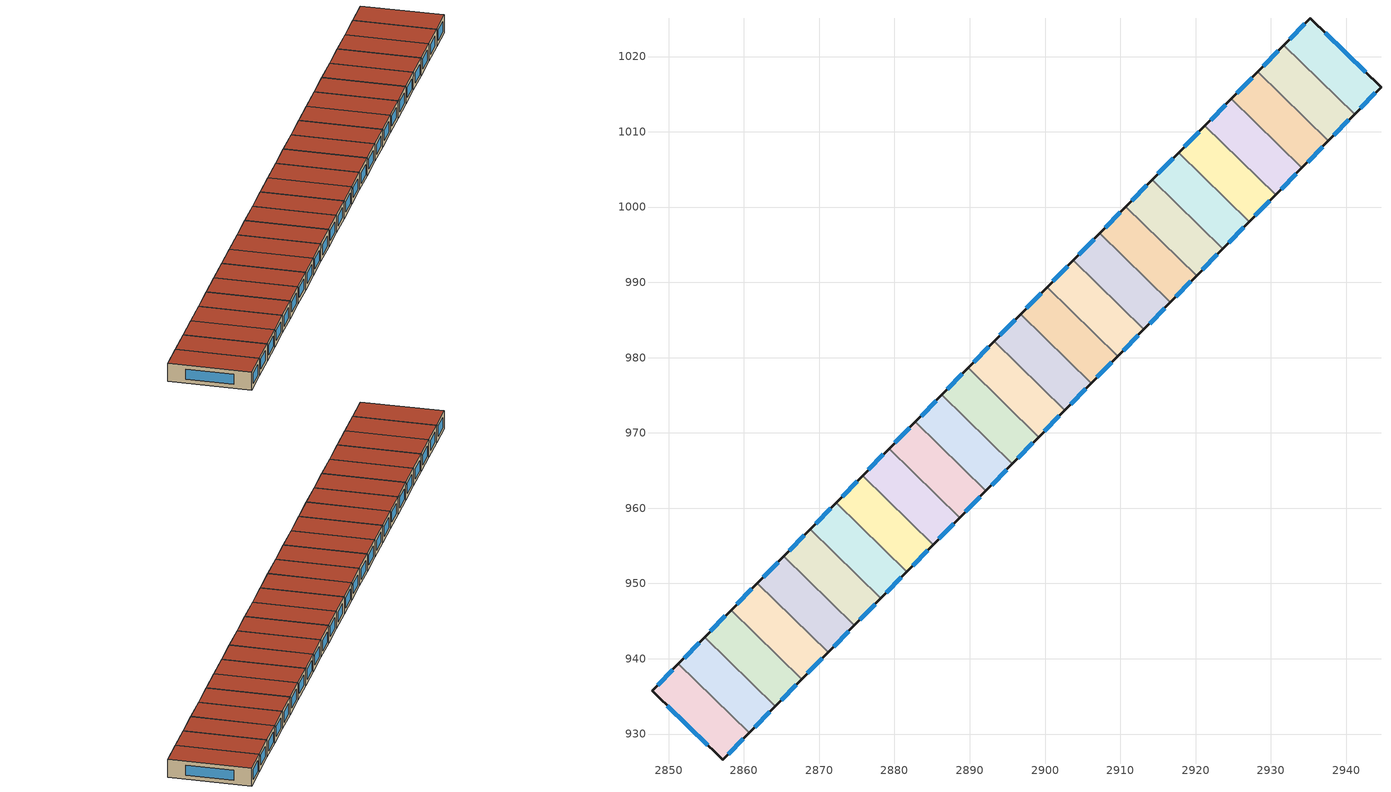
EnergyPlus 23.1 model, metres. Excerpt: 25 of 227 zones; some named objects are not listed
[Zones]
149cfdc3fe25d560_F8_dwelling_0
 floor to 149cfdc3fe25d560_F7_dwelling_0 (EU_floor_Construction): 2944.63,1015.95 2941.12,1012.36 2931.74,1021.53 2935.23,1025.08 z24
 wall outside (EU_wall_Construction): 2941.12,1012.36 2944.63,1015.95 2935.23,1025.08 2931.74,1021.53 z24:27
 wall to 149cfdc3fe25d560_F8_dwelling_1 (EU_wall_Construction): 2931.74,1021.53 2941.12,1012.36 z24:27
 window (EU_Window_Construction): 2934.48,1024.32 2932.49,1022.29 / 2942.62,1017.9 2937.24,1023.13 / 2941.87,1013.12 2943.88,1015.18 z24.64:26.36
 roof outside (EU_roof_Construction): 2941.12,1012.36 2944.63,1015.95 2935.23,1025.08 2931.74,1021.53 z27
149cfdc3fe25d560_F8_dwelling_1
 floor to 149cfdc3fe25d560_F7_dwelling_1 (EU_floor_Construction): 2941.12,1012.36 2937.62,1008.78 2928.25,1017.95 2931.74,1021.53 z24
 wall outside (EU_wall_Construction): 2931.74,1021.53 2928.25,1017.95 / 2937.62,1008.78 2941.12,1012.36 z24:27
 wall to 149cfdc3fe25d560_F8_dwelling_2 (EU_wall_Construction): 2928.25,1017.95 2937.62,1008.78 z24:27
 window (EU_Window_Construction): 2930.99,1020.76 2929,1018.71 / 2938.37,1009.54 2940.37,1011.59 z24.64:26.36
 roof outside (EU_roof_Construction): 2937.62,1008.78 2941.12,1012.36 2931.74,1021.53 2928.25,1017.95 z27
149cfdc3fe25d560_F8_dwelling_10
 floor to 149cfdc3fe25d560_F7_dwelling_10 (EU_floor_Construction): 2909.64,980.18 2906.14,976.6 2896.77,985.77 2900.26,989.35 z24
 wall outside (EU_wall_Construction): 2900.26,989.35 2896.77,985.77 / 2906.14,976.6 2909.64,980.18 z24:27
 wall to 149cfdc3fe25d560_F8_dwelling_11 (EU_wall_Construction): 2896.77,985.77 2906.14,976.6 z24:27
 wall to 149cfdc3fe25d560_F8_dwelling_9 (EU_wall_Construction): 2909.64,980.18 2900.26,989.35 z24:27
 window (EU_Window_Construction): 2899.51,988.58 2897.52,986.54 / 2906.89,977.37 2908.89,979.41 z24.64:26.36
 roof outside (EU_roof_Construction): 2906.14,976.6 2909.64,980.18 2900.26,989.35 2896.77,985.77 z27
149cfdc3fe25d560_F8_dwelling_11
 floor to 149cfdc3fe25d560_F7_dwelling_11 (EU_floor_Construction): 2906.14,976.6 2902.65,973.03 2893.27,982.2 2896.77,985.77 z24
 wall outside (EU_wall_Construction): 2896.77,985.77 2893.27,982.2 / 2902.65,973.03 2906.14,976.6 z24:27
 wall to 149cfdc3fe25d560_F8_dwelling_12 (EU_wall_Construction): 2893.27,982.2 2902.65,973.03 z24:27
 window (EU_Window_Construction): 2896.02,985.01 2894.02,982.97 / 2903.39,973.79 2905.39,975.84 z24.64:26.36
 roof outside (EU_roof_Construction): 2902.65,973.03 2906.14,976.6 2896.77,985.77 2893.27,982.2 z27
149cfdc3fe25d560_F8_dwelling_12
 floor to 149cfdc3fe25d560_F7_dwelling_12 (EU_floor_Construction): 2902.65,973.03 2899.15,969.45 2889.77,978.62 2893.27,982.2 z24
 wall outside (EU_wall_Construction): 2893.27,982.2 2889.77,978.62 / 2899.15,969.45 2902.65,973.03 z24:27
 wall to 149cfdc3fe25d560_F8_dwelling_13 (EU_wall_Construction): 2889.77,978.62 2899.15,969.45 z24:27
 window (EU_Window_Construction): 2892.52,981.43 2890.52,979.39 / 2899.9,970.22 2901.9,972.26 z24.64:26.36
 roof outside (EU_roof_Construction): 2899.15,969.45 2902.65,973.03 2893.27,982.2 2889.77,978.62 z27
149cfdc3fe25d560_F8_dwelling_13
 floor to 149cfdc3fe25d560_F7_dwelling_13 (EU_floor_Construction): 2899.15,969.45 2895.65,965.88 2886.28,975.05 2889.77,978.62 z24
 wall outside (EU_wall_Construction): 2889.77,978.62 2886.28,975.05 / 2895.65,965.88 2899.15,969.45 z24:27
 wall to 149cfdc3fe25d560_F8_dwelling_14 (EU_wall_Construction): 2886.28,975.05 2895.65,965.88 z24:27
 window (EU_Window_Construction): 2889.02,977.86 2887.02,975.82 / 2896.4,966.64 2898.4,968.69 z24.64:26.36
 roof outside (EU_roof_Construction): 2895.65,965.88 2899.15,969.45 2889.77,978.62 2886.28,975.05 z27
149cfdc3fe25d560_F8_dwelling_14
 floor to 149cfdc3fe25d560_F7_dwelling_14 (EU_floor_Construction): 2895.65,965.88 2892.15,962.3 2882.78,971.47 2886.28,975.05 z24
 wall outside (EU_wall_Construction): 2886.28,975.05 2882.78,971.47 / 2892.15,962.3 2895.65,965.88 z24:27
 wall to 149cfdc3fe25d560_F8_dwelling_15 (EU_wall_Construction): 2882.78,971.47 2892.15,962.3 z24:27
 window (EU_Window_Construction): 2885.53,974.28 2883.53,972.24 / 2892.9,963.07 2894.9,965.11 z24.64:26.36
 roof outside (EU_roof_Construction): 2892.15,962.3 2895.65,965.88 2886.28,975.05 2882.78,971.47 z27
149cfdc3fe25d560_F8_dwelling_15
 floor to 149cfdc3fe25d560_F7_dwelling_15 (EU_floor_Construction): 2892.15,962.3 2888.66,958.73 2879.28,967.9 2882.78,971.47 z24
 wall outside (EU_wall_Construction): 2882.78,971.47 2879.28,967.9 / 2888.66,958.73 2892.15,962.3 z24:27
 wall to 149cfdc3fe25d560_F8_dwelling_16 (EU_wall_Construction): 2879.28,967.9 2888.66,958.73 z24:27
 window (EU_Window_Construction): 2882.03,970.71 2880.03,968.67 / 2889.41,959.49 2891.41,961.54 z24.64:26.36
 roof outside (EU_roof_Construction): 2888.66,958.73 2892.15,962.3 2882.78,971.47 2879.28,967.9 z27
149cfdc3fe25d560_F8_dwelling_16
 floor to 149cfdc3fe25d560_F7_dwelling_16 (EU_floor_Construction): 2888.66,958.73 2885.16,955.15 2875.78,964.33 2879.28,967.9 z24
 wall outside (EU_wall_Construction): 2879.28,967.9 2875.78,964.33 / 2885.16,955.15 2888.66,958.73 z24:27
 wall to 149cfdc3fe25d560_F8_dwelling_17 (EU_wall_Construction): 2875.78,964.33 2885.16,955.15 z24:27
 window (EU_Window_Construction): 2878.53,967.14 2876.53,965.09 / 2885.91,955.92 2887.91,957.96 z24.64:26.36
 roof outside (EU_roof_Construction): 2885.16,955.15 2888.66,958.73 2879.28,967.9 2875.78,964.33 z27
149cfdc3fe25d560_F8_dwelling_17
 floor to 149cfdc3fe25d560_F7_dwelling_17 (EU_floor_Construction): 2885.16,955.15 2881.66,951.58 2872.29,960.75 2875.78,964.33 z24
 wall outside (EU_wall_Construction): 2875.78,964.33 2872.29,960.75 / 2881.66,951.58 2885.16,955.15 z24:27
 wall to 149cfdc3fe25d560_F8_dwelling_18 (EU_wall_Construction): 2872.29,960.75 2881.66,951.58 z24:27
 window (EU_Window_Construction): 2875.03,963.56 2873.04,961.52 / 2882.41,952.34 2884.41,954.39 z24.64:26.36
 roof outside (EU_roof_Construction): 2881.66,951.58 2885.16,955.15 2875.78,964.33 2872.29,960.75 z27
149cfdc3fe25d560_F8_dwelling_18
 floor to 149cfdc3fe25d560_F7_dwelling_18 (EU_floor_Construction): 2881.66,951.58 2878.17,948 2868.79,957.18 2872.29,960.75 z24
 wall outside (EU_wall_Construction): 2872.29,960.75 2868.79,957.18 / 2878.17,948 2881.66,951.58 z24:27
 wall to 149cfdc3fe25d560_F8_dwelling_19 (EU_wall_Construction): 2868.79,957.18 2878.17,948 z24:27
 window (EU_Window_Construction): 2871.54,959.99 2869.54,957.94 / 2878.92,948.77 2880.91,950.81 z24.64:26.36
 roof outside (EU_roof_Construction): 2878.17,948 2881.66,951.58 2872.29,960.75 2868.79,957.18 z27
149cfdc3fe25d560_F8_dwelling_19
 floor to 149cfdc3fe25d560_F7_dwelling_19 (EU_floor_Construction): 2878.17,948 2874.67,944.43 2865.29,953.6 2868.79,957.18 z24
 wall outside (EU_wall_Construction): 2868.79,957.18 2865.29,953.6 / 2874.67,944.43 2878.17,948 z24:27
 wall to 149cfdc3fe25d560_F8_dwelling_20 (EU_wall_Construction): 2865.29,953.6 2874.67,944.43 z24:27
 window (EU_Window_Construction): 2868.04,956.41 2866.04,954.37 / 2875.42,945.2 2877.42,947.24 z24.64:26.36
 roof outside (EU_roof_Construction): 2874.67,944.43 2878.17,948 2868.79,957.18 2865.29,953.6 z27
149cfdc3fe25d560_F8_dwelling_2
 floor to 149cfdc3fe25d560_F7_dwelling_2 (EU_floor_Construction): 2937.62,1008.78 2934.12,1005.2 2924.75,1014.38 2928.25,1017.95 z24
 wall outside (EU_wall_Construction): 2928.25,1017.95 2924.75,1014.38 / 2934.12,1005.2 2937.62,1008.78 z24:27
 wall to 149cfdc3fe25d560_F8_dwelling_3 (EU_wall_Construction): 2924.75,1014.38 2934.12,1005.2 z24:27
 window (EU_Window_Construction): 2927.5,1017.18 2925.5,1015.14 / 2934.87,1005.97 2936.87,1008.01 z24.64:26.36
 roof outside (EU_roof_Construction): 2934.12,1005.2 2937.62,1008.78 2928.25,1017.95 2924.75,1014.38 z27
149cfdc3fe25d560_F8_dwelling_20
 floor to 149cfdc3fe25d560_F7_dwelling_20 (EU_floor_Construction): 2874.67,944.43 2871.17,940.86 2861.8,950.03 2865.29,953.6 z24
 wall outside (EU_wall_Construction): 2865.29,953.6 2861.8,950.03 / 2871.17,940.86 2874.67,944.43 z24:27
 wall to 149cfdc3fe25d560_F8_dwelling_21 (EU_wall_Construction): 2861.8,950.03 2871.17,940.86 z24:27
 window (EU_Window_Construction): 2864.54,952.84 2862.55,950.8 / 2871.92,941.62 2873.92,943.67 z24.64:26.36
 roof outside (EU_roof_Construction): 2871.17,940.86 2874.67,944.43 2865.29,953.6 2861.8,950.03 z27
149cfdc3fe25d560_F8_dwelling_21
 floor to 149cfdc3fe25d560_F7_dwelling_21 (EU_floor_Construction): 2871.17,940.86 2867.68,937.28 2858.3,946.46 2861.8,950.03 z24
 wall outside (EU_wall_Construction): 2861.8,950.03 2858.3,946.46 / 2867.68,937.28 2871.17,940.86 z24:27
 wall to 149cfdc3fe25d560_F8_dwelling_22 (EU_wall_Construction): 2858.3,946.46 2867.68,937.28 z24:27
 window (EU_Window_Construction): 2861.05,949.26 2859.05,947.22 / 2868.43,938.05 2870.43,940.09 z24.64:26.36
 roof outside (EU_roof_Construction): 2867.68,937.28 2871.17,940.86 2861.8,950.03 2858.3,946.46 z27
149cfdc3fe25d560_F8_dwelling_22
 floor to 149cfdc3fe25d560_F7_dwelling_22 (EU_floor_Construction): 2867.68,937.28 2864.18,933.71 2854.8,942.88 2858.3,946.46 z24
 wall outside (EU_wall_Construction): 2858.3,946.46 2854.8,942.88 / 2864.18,933.71 2867.68,937.28 z24:27
 wall to 149cfdc3fe25d560_F8_dwelling_23 (EU_wall_Construction): 2854.8,942.88 2864.18,933.71 z24:27
 window (EU_Window_Construction): 2857.55,945.69 2855.55,943.65 / 2864.93,934.47 2866.93,936.52 z24.64:26.36
 roof outside (EU_roof_Construction): 2864.18,933.71 2867.68,937.28 2858.3,946.46 2854.8,942.88 z27
149cfdc3fe25d560_F8_dwelling_23
 floor to 149cfdc3fe25d560_F7_dwelling_23 (EU_floor_Construction): 2864.18,933.71 2860.68,930.13 2851.31,939.31 2854.8,942.88 z24
 wall outside (EU_wall_Construction): 2854.8,942.88 2851.31,939.31 / 2860.68,930.13 2864.18,933.71 z24:27
 wall to 149cfdc3fe25d560_F8_dwelling_24 (EU_wall_Construction): 2851.31,939.31 2860.68,930.13 z24:27
 window (EU_Window_Construction): 2854.05,942.12 2852.06,940.07 / 2861.43,930.9 2863.43,932.94 z24.64:26.36
 roof outside (EU_roof_Construction): 2860.68,930.13 2864.18,933.71 2854.8,942.88 2851.31,939.31 z27
149cfdc3fe25d560_F8_dwelling_24
 floor to 149cfdc3fe25d560_F7_dwelling_24 (EU_floor_Construction): 2860.68,930.13 2857.21,926.58 2847.79,935.72 2851.31,939.31 z24
 wall outside (EU_wall_Construction): 2851.31,939.31 2847.79,935.72 2857.21,926.58 2860.68,930.13 z24:27
 window (EU_Window_Construction): 2849.81,933.76 2855.19,928.54 / 2850.55,938.54 2848.54,936.49 / 2857.95,927.34 2859.94,929.37 z24.64:26.36
 roof outside (EU_roof_Construction): 2857.21,926.58 2860.68,930.13 2851.31,939.31 2847.79,935.72 z27
149cfdc3fe25d560_F8_dwelling_3
 floor to 149cfdc3fe25d560_F7_dwelling_3 (EU_floor_Construction): 2934.12,1005.2 2930.62,1001.63 2921.25,1010.8 2924.75,1014.38 z24
 wall outside (EU_wall_Construction): 2924.75,1014.38 2921.25,1010.8 / 2930.62,1001.63 2934.12,1005.2 z24:27
 wall to 149cfdc3fe25d560_F8_dwelling_4 (EU_wall_Construction): 2921.25,1010.8 2930.62,1001.63 z24:27
 window (EU_Window_Construction): 2924,1013.61 2922,1011.56 / 2931.37,1002.39 2933.37,1004.44 z24.64:26.36
 roof outside (EU_roof_Construction): 2930.62,1001.63 2934.12,1005.2 2924.75,1014.38 2921.25,1010.8 z27
149cfdc3fe25d560_F8_dwelling_4
 floor to 149cfdc3fe25d560_F7_dwelling_4 (EU_floor_Construction): 2930.62,1001.63 2927.13,998.05 2917.75,1007.22 2921.25,1010.8 z24
 wall outside (EU_wall_Construction): 2921.25,1010.8 2917.75,1007.22 / 2927.13,998.05 2930.62,1001.63 z24:27
 wall to 149cfdc3fe25d560_F8_dwelling_5 (EU_wall_Construction): 2917.75,1007.22 2927.13,998.05 z24:27
 window (EU_Window_Construction): 2920.5,1010.03 2918.5,1007.99 / 2927.88,998.82 2929.88,1000.86 z24.64:26.36
 roof outside (EU_roof_Construction): 2927.13,998.05 2930.62,1001.63 2921.25,1010.8 2917.75,1007.22 z27
149cfdc3fe25d560_F8_dwelling_5
 floor to 149cfdc3fe25d560_F7_dwelling_5 (EU_floor_Construction): 2927.13,998.05 2923.63,994.48 2914.26,1003.65 2917.75,1007.22 z24
 wall outside (EU_wall_Construction): 2917.75,1007.22 2914.26,1003.65 / 2923.63,994.48 2927.13,998.05 z24:27
 wall to 149cfdc3fe25d560_F8_dwelling_6 (EU_wall_Construction): 2914.26,1003.65 2923.63,994.48 z24:27
 window (EU_Window_Construction): 2917,1006.46 2915,1004.41 / 2924.38,995.24 2926.38,997.29 z24.64:26.36
 roof outside (EU_roof_Construction): 2923.63,994.48 2927.13,998.05 2917.75,1007.22 2914.26,1003.65 z27
149cfdc3fe25d560_F8_dwelling_6
 floor to 149cfdc3fe25d560_F7_dwelling_6 (EU_floor_Construction): 2923.63,994.48 2920.13,990.9 2910.76,1000.07 2914.26,1003.65 z24
 wall outside (EU_wall_Construction): 2914.26,1003.65 2910.76,1000.07 / 2920.13,990.9 2923.63,994.48 z24:27
 wall to 149cfdc3fe25d560_F8_dwelling_7 (EU_wall_Construction): 2910.76,1000.07 2920.13,990.9 z24:27
 window (EU_Window_Construction): 2913.51,1002.88 2911.51,1000.84 / 2920.88,991.67 2922.88,993.71 z24.64:26.36
 roof outside (EU_roof_Construction): 2920.13,990.9 2923.63,994.48 2914.26,1003.65 2910.76,1000.07 z27
149cfdc3fe25d560_F8_dwelling_7
 floor to 149cfdc3fe25d560_F7_dwelling_7 (EU_floor_Construction): 2920.13,990.9 2916.64,987.33 2907.26,996.5 2910.76,1000.07 z24
 wall outside (EU_wall_Construction): 2910.76,1000.07 2907.26,996.5 / 2916.64,987.33 2920.13,990.9 z24:27
 wall to 149cfdc3fe25d560_F8_dwelling_8 (EU_wall_Construction): 2907.26,996.5 2916.64,987.33 z24:27
 window (EU_Window_Construction): 2910.01,999.31 2908.01,997.26 / 2917.38,988.09 2919.38,990.14 z24.64:26.36
 roof outside (EU_roof_Construction): 2916.64,987.33 2920.13,990.9 2910.76,1000.07 2907.26,996.5 z27
149cfdc3fe25d560_F8_dwelling_8
 floor to 149cfdc3fe25d560_F7_dwelling_8 (EU_floor_Construction): 2916.64,987.33 2913.14,983.75 2903.76,992.92 2907.26,996.5 z24
 wall outside (EU_wall_Construction): 2907.26,996.5 2903.76,992.92 / 2913.14,983.75 2916.64,987.33 z24:27
 wall to 149cfdc3fe25d560_F8_dwelling_9 (EU_wall_Construction): 2903.76,992.92 2913.14,983.75 z24:27
 window (EU_Window_Construction): 2906.51,995.73 2904.51,993.69 / 2913.89,984.52 2915.89,986.56 z24.64:26.36
 roof outside (EU_roof_Construction): 2913.14,983.75 2916.64,987.33 2907.26,996.5 2903.76,992.92 z27
149cfdc3fe25d560_F8_dwelling_9
 floor to 149cfdc3fe25d560_F7_dwelling_9 (EU_floor_Construction): 2913.14,983.75 2909.64,980.18 2900.26,989.35 2903.76,992.92 z24
 wall outside (EU_wall_Construction): 2903.76,992.92 2900.26,989.35 / 2909.64,980.18 2913.14,983.75 z24:27
 window (EU_Window_Construction): 2903.01,992.16 2901.01,990.11 / 2910.39,980.94 2912.39,982.99 z24.64:26.36
 roof outside (EU_roof_Construction): 2909.64,980.18 2913.14,983.75 2903.76,992.92 2900.26,989.35 z27
[Building]
EU S2 Campaign: North Axis=0; Terrain=City; Solar Distribution=FullExterior
[Site:Location]
Yerevan-Zvartnots.Intl.AP: Latitude=40.15; Longitude=44.383; Time Zone=4; Elevation=854
[SizingPeriod:WeatherFileDays]
AnnualSizingPeriod: Begin Month=1; Begin Day of Month=1; End Month=12; End Day of Month=31; Day of Week for Start Day=Monday; Use Weather File Daylight Saving Period=No; Use Weather File Rain and Snow Indicators=No
[MATERIAL]
EU_InternalMass_Material: Roughness=MediumRough; Thickness=0.1; Conductivity=1; Density=1800; Specific Heat=900; Thermal Absorptance=0.9; Solar Absorptance=0.7; Visible Absorptance=0.7
[MATERIAL:NOMASS] Roughness=MediumRough; Thermal Absorptance=0.9; Solar Absorptance=0.7; Visible Absorptance=0.7
Name | Thermal Resistance
EU_wall_NoMass | 1.05043
EU_roof_NoMass | 1.45357
EU_floor_NoMass | 0.478065
[WINDOWMATERIAL:SIMPLEGLAZINGSYSTEM]
EU_Window_SimpleGlazing: UFactor=2.5566; Solar Heat Gain Coefficient=0.75; Visible Transmittance=0.75
[CONSTRUCTION]
EU_wall_Construction: EU_wall_NoMass
EU_roof_Construction: EU_roof_NoMass
EU_floor_Construction: EU_floor_NoMass
EU_Window_Construction: EU_Window_SimpleGlazing
EU_InternalMass_Construction: EU_InternalMass_Material
[ZONE] Type=1; Multiplier=1; Ceiling Height=autocalculate; Floor Area=autocalculate; Part of Total Floor Area=Yes
Name | Volume
149cfdc3fe25d560_F8_dwelling_0 | 196.779
149cfdc3fe25d560_F8_dwelling_1 | 196.794
149cfdc3fe25d560_F8_dwelling_10; 149cfdc3fe25d560_F8_dwelling_7; 149cfdc3fe25d560_F8_dwelling_8; 149cfdc3fe25d560_F8_dwelling_9 | 196.789
149cfdc3fe25d560_F8_dwelling_11 | 196.734
149cfdc3fe25d560_F8_dwelling_12; 149cfdc3fe25d560_F8_dwelling_13; 149cfdc3fe25d560_F8_dwelling_24 | 196.8
149cfdc3fe25d560_F8_dwelling_14 | 196.781
149cfdc3fe25d560_F8_dwelling_15 | 196.745
149cfdc3fe25d560_F8_dwelling_16 | 196.791
149cfdc3fe25d560_F8_dwelling_17 | 196.774
149cfdc3fe25d560_F8_dwelling_18; 149cfdc3fe25d560_F8_dwelling_19; 149cfdc3fe25d560_F8_dwelling_21 | 196.785
149cfdc3fe25d560_F8_dwelling_2 | 196.749
149cfdc3fe25d560_F8_dwelling_20 | 196.766
149cfdc3fe25d560_F8_dwelling_22 | 196.796
149cfdc3fe25d560_F8_dwelling_23 | 196.74
149cfdc3fe25d560_F8_dwelling_3 | 196.815
149cfdc3fe25d560_F8_dwelling_4 | 196.787
149cfdc3fe25d560_F8_dwelling_5 | 196.759
149cfdc3fe25d560_F8_dwelling_6 | 196.807
[INTERNALMASS] Construction=EU_InternalMass_Construction
Name | Zone or ZoneList | Surface Area
149cfdc3fe25d560_F8_dwelling_0_EU_InternalMass | 149cfdc3fe25d560_F8_dwelling_0 | 65.5929
149cfdc3fe25d560_F8_dwelling_1_EU_InternalMass | 149cfdc3fe25d560_F8_dwelling_1 | 65.5981
149cfdc3fe25d560_F8_dwelling_2_EU_InternalMass | 149cfdc3fe25d560_F8_dwelling_2 | 65.583
149cfdc3fe25d560_F8_dwelling_3_EU_InternalMass | 149cfdc3fe25d560_F8_dwelling_3 | 65.6052
149cfdc3fe25d560_F8_dwelling_4_EU_InternalMass | 149cfdc3fe25d560_F8_dwelling_4 | 65.5958
149cfdc3fe25d560_F8_dwelling_5_EU_InternalMass | 149cfdc3fe25d560_F8_dwelling_5 | 65.5866
149cfdc3fe25d560_F8_dwelling_6_EU_InternalMass | 149cfdc3fe25d560_F8_dwelling_6 | 65.6022
149cfdc3fe25d560_F8_dwelling_7_EU_InternalMass | 149cfdc3fe25d560_F8_dwelling_7 | 65.5965
149cfdc3fe25d560_F8_dwelling_8_EU_InternalMass | 149cfdc3fe25d560_F8_dwelling_8 | 65.5965
149cfdc3fe25d560_F8_dwelling_9_EU_InternalMass | 149cfdc3fe25d560_F8_dwelling_9 | 65.5965
149cfdc3fe25d560_F8_dwelling_10_EU_InternalMass | 149cfdc3fe25d560_F8_dwelling_10 | 65.5965
149cfdc3fe25d560_F8_dwelling_11_EU_InternalMass | 149cfdc3fe25d560_F8_dwelling_11 | 65.5779
149cfdc3fe25d560_F8_dwelling_12_EU_InternalMass | 149cfdc3fe25d560_F8_dwelling_12 | 65.6001
149cfdc3fe25d560_F8_dwelling_13_EU_InternalMass | 149cfdc3fe25d560_F8_dwelling_13 | 65.6001
149cfdc3fe25d560_F8_dwelling_14_EU_InternalMass | 149cfdc3fe25d560_F8_dwelling_14 | 65.5937
149cfdc3fe25d560_F8_dwelling_15_EU_InternalMass | 149cfdc3fe25d560_F8_dwelling_15 | 65.5815
149cfdc3fe25d560_F8_dwelling_16_EU_InternalMass | 149cfdc3fe25d560_F8_dwelling_16 | 65.5971
149cfdc3fe25d560_F8_dwelling_17_EU_InternalMass | 149cfdc3fe25d560_F8_dwelling_17 | 65.5914
149cfdc3fe25d560_F8_dwelling_18_EU_InternalMass | 149cfdc3fe25d560_F8_dwelling_18 | 65.5949
149cfdc3fe25d560_F8_dwelling_19_EU_InternalMass | 149cfdc3fe25d560_F8_dwelling_19 | 65.595
149cfdc3fe25d560_F8_dwelling_20_EU_InternalMass | 149cfdc3fe25d560_F8_dwelling_20 | 65.5886
149cfdc3fe25d560_F8_dwelling_21_EU_InternalMass | 149cfdc3fe25d560_F8_dwelling_21 | 65.595
149cfdc3fe25d560_F8_dwelling_22_EU_InternalMass | 149cfdc3fe25d560_F8_dwelling_22 | 65.5984
149cfdc3fe25d560_F8_dwelling_23_EU_InternalMass | 149cfdc3fe25d560_F8_dwelling_23 | 65.5799
149cfdc3fe25d560_F8_dwelling_24_EU_InternalMass | 149cfdc3fe25d560_F8_dwelling_24 | 65.6
[OTHEREQUIPMENT] Fuel Type=Electricity; Design Level Calculation Method=Watts/Area; Power per Zone Floor Area=1; Fraction Latent=0; Fraction Radiant=0; Fraction Lost=0; Carbon Dioxide Generation Rate=0; EndUse Subcategory=EU_Step8_InternalGains
Name | Zone or ZoneList or Space or SpaceList | Schedule
EU_Step8_InternalGain_149cfdc3fe25d560_F8_dwelling_0_f000 | 149cfdc3fe25d560_F8_dwelling_0 | EU_Step8_GainSchedule_149cfdc3fe25d560_F8_dwelling_0_f000
EU_Step8_InternalGain_149cfdc3fe25d560_F8_dwelling_1_f000 | 149cfdc3fe25d560_F8_dwelling_1 | EU_Step8_GainSchedule_149cfdc3fe25d560_F8_dwelling_1_f000
EU_Step8_InternalGain_149cfdc3fe25d560_F8_dwelling_2_f000 | 149cfdc3fe25d560_F8_dwelling_2 | EU_Step8_GainSchedule_149cfdc3fe25d560_F8_dwelling_2_f000
EU_Step8_InternalGain_149cfdc3fe25d560_F8_dwelling_3_f000 | 149cfdc3fe25d560_F8_dwelling_3 | EU_Step8_GainSchedule_149cfdc3fe25d560_F8_dwelling_3_f000
EU_Step8_InternalGain_149cfdc3fe25d560_F8_dwelling_4_f000 | 149cfdc3fe25d560_F8_dwelling_4 | EU_Step8_GainSchedule_149cfdc3fe25d560_F8_dwelling_4_f000
EU_Step8_InternalGain_149cfdc3fe25d560_F8_dwelling_5_f000 | 149cfdc3fe25d560_F8_dwelling_5 | EU_Step8_GainSchedule_149cfdc3fe25d560_F8_dwelling_5_f000
EU_Step8_InternalGain_149cfdc3fe25d560_F8_dwelling_6_f000 | 149cfdc3fe25d560_F8_dwelling_6 | EU_Step8_GainSchedule_149cfdc3fe25d560_F8_dwelling_6_f000
EU_Step8_InternalGain_149cfdc3fe25d560_F8_dwelling_7_f000 | 149cfdc3fe25d560_F8_dwelling_7 | EU_Step8_GainSchedule_149cfdc3fe25d560_F8_dwelling_7_f000
EU_Step8_InternalGain_149cfdc3fe25d560_F8_dwelling_8_f000 | 149cfdc3fe25d560_F8_dwelling_8 | EU_Step8_GainSchedule_149cfdc3fe25d560_F8_dwelling_8_f000
EU_Step8_InternalGain_149cfdc3fe25d560_F8_dwelling_9_f000 | 149cfdc3fe25d560_F8_dwelling_9 | EU_Step8_GainSchedule_149cfdc3fe25d560_F8_dwelling_9_f000
EU_Step8_InternalGain_149cfdc3fe25d560_F8_dwelling_10_f000 | 149cfdc3fe25d560_F8_dwelling_10 | EU_Step8_GainSchedule_149cfdc3fe25d560_F8_dwelling_10_f000
EU_Step8_InternalGain_149cfdc3fe25d560_F8_dwelling_11_f000 | 149cfdc3fe25d560_F8_dwelling_11 | EU_Step8_GainSchedule_149cfdc3fe25d560_F8_dwelling_11_f000
EU_Step8_InternalGain_149cfdc3fe25d560_F8_dwelling_12_f000 | 149cfdc3fe25d560_F8_dwelling_12 | EU_Step8_GainSchedule_149cfdc3fe25d560_F8_dwelling_12_f000
EU_Step8_InternalGain_149cfdc3fe25d560_F8_dwelling_13_f000 | 149cfdc3fe25d560_F8_dwelling_13 | EU_Step8_GainSchedule_149cfdc3fe25d560_F8_dwelling_13_f000
EU_Step8_InternalGain_149cfdc3fe25d560_F8_dwelling_14_f000 | 149cfdc3fe25d560_F8_dwelling_14 | EU_Step8_GainSchedule_149cfdc3fe25d560_F8_dwelling_14_f000
EU_Step8_InternalGain_149cfdc3fe25d560_F8_dwelling_15_f000 | 149cfdc3fe25d560_F8_dwelling_15 | EU_Step8_GainSchedule_149cfdc3fe25d560_F8_dwelling_15_f000
EU_Step8_InternalGain_149cfdc3fe25d560_F8_dwelling_16_f000 | 149cfdc3fe25d560_F8_dwelling_16 | EU_Step8_GainSchedule_149cfdc3fe25d560_F8_dwelling_16_f000
EU_Step8_InternalGain_149cfdc3fe25d560_F8_dwelling_17_f000 | 149cfdc3fe25d560_F8_dwelling_17 | EU_Step8_GainSchedule_149cfdc3fe25d560_F8_dwelling_17_f000
EU_Step8_InternalGain_149cfdc3fe25d560_F8_dwelling_18_f000 | 149cfdc3fe25d560_F8_dwelling_18 | EU_Step8_GainSchedule_149cfdc3fe25d560_F8_dwelling_18_f000
EU_Step8_InternalGain_149cfdc3fe25d560_F8_dwelling_19_f000 | 149cfdc3fe25d560_F8_dwelling_19 | EU_Step8_GainSchedule_149cfdc3fe25d560_F8_dwelling_19_f000
EU_Step8_InternalGain_149cfdc3fe25d560_F8_dwelling_20_f000 | 149cfdc3fe25d560_F8_dwelling_20 | EU_Step8_GainSchedule_149cfdc3fe25d560_F8_dwelling_20_f000
EU_Step8_InternalGain_149cfdc3fe25d560_F8_dwelling_21_f000 | 149cfdc3fe25d560_F8_dwelling_21 | EU_Step8_GainSchedule_149cfdc3fe25d560_F8_dwelling_21_f000
EU_Step8_InternalGain_149cfdc3fe25d560_F8_dwelling_22_f000 | 149cfdc3fe25d560_F8_dwelling_22 | EU_Step8_GainSchedule_149cfdc3fe25d560_F8_dwelling_22_f000
EU_Step8_InternalGain_149cfdc3fe25d560_F8_dwelling_23_f000 | 149cfdc3fe25d560_F8_dwelling_23 | EU_Step8_GainSchedule_149cfdc3fe25d560_F8_dwelling_23_f000
EU_Step8_InternalGain_149cfdc3fe25d560_F8_dwelling_24_f000 | 149cfdc3fe25d560_F8_dwelling_24 | EU_Step8_GainSchedule_149cfdc3fe25d560_F8_dwelling_24_f000
[ZONEVENTILATION:DESIGNFLOWRATE] Schedule=EU_AlwaysOn; Design Flow Rate Calculation Method=AirChanges/Hour; Air Changes per Hour=0.557805; Ventilation Type=Natural; Fan Pressure Rise=0; Fan Total Efficiency=1; Constant Term Coefficient=1; Temperature Term Coefficient=0; Velocity Term Coefficient=0; Velocity Squared Term Coefficient=0; Minimum Indoor Temperature=-100; Maximum Indoor Temperature=100; Delta Temperature=-100; Minimum Outdoor Temperature=-100; Maximum Outdoor Temperature=100; Maximum Wind Speed=40
Name | Zone or ZoneList or Space or SpaceList
EU_ConstantAir_149cfdc3fe25d560_F8_dwelling_0 | 149cfdc3fe25d560_F8_dwelling_0
EU_ConstantAir_149cfdc3fe25d560_F8_dwelling_1 | 149cfdc3fe25d560_F8_dwelling_1
EU_ConstantAir_149cfdc3fe25d560_F8_dwelling_2 | 149cfdc3fe25d560_F8_dwelling_2
EU_ConstantAir_149cfdc3fe25d560_F8_dwelling_3 | 149cfdc3fe25d560_F8_dwelling_3
EU_ConstantAir_149cfdc3fe25d560_F8_dwelling_4 | 149cfdc3fe25d560_F8_dwelling_4
EU_ConstantAir_149cfdc3fe25d560_F8_dwelling_5 | 149cfdc3fe25d560_F8_dwelling_5
EU_ConstantAir_149cfdc3fe25d560_F8_dwelling_6 | 149cfdc3fe25d560_F8_dwelling_6
EU_ConstantAir_149cfdc3fe25d560_F8_dwelling_7 | 149cfdc3fe25d560_F8_dwelling_7
EU_ConstantAir_149cfdc3fe25d560_F8_dwelling_8 | 149cfdc3fe25d560_F8_dwelling_8
EU_ConstantAir_149cfdc3fe25d560_F8_dwelling_9 | 149cfdc3fe25d560_F8_dwelling_9
EU_ConstantAir_149cfdc3fe25d560_F8_dwelling_10 | 149cfdc3fe25d560_F8_dwelling_10
EU_ConstantAir_149cfdc3fe25d560_F8_dwelling_11 | 149cfdc3fe25d560_F8_dwelling_11
EU_ConstantAir_149cfdc3fe25d560_F8_dwelling_12 | 149cfdc3fe25d560_F8_dwelling_12
EU_ConstantAir_149cfdc3fe25d560_F8_dwelling_13 | 149cfdc3fe25d560_F8_dwelling_13
EU_ConstantAir_149cfdc3fe25d560_F8_dwelling_14 | 149cfdc3fe25d560_F8_dwelling_14
EU_ConstantAir_149cfdc3fe25d560_F8_dwelling_15 | 149cfdc3fe25d560_F8_dwelling_15
EU_ConstantAir_149cfdc3fe25d560_F8_dwelling_16 | 149cfdc3fe25d560_F8_dwelling_16
EU_ConstantAir_149cfdc3fe25d560_F8_dwelling_17 | 149cfdc3fe25d560_F8_dwelling_17
EU_ConstantAir_149cfdc3fe25d560_F8_dwelling_18 | 149cfdc3fe25d560_F8_dwelling_18
EU_ConstantAir_149cfdc3fe25d560_F8_dwelling_19 | 149cfdc3fe25d560_F8_dwelling_19
EU_ConstantAir_149cfdc3fe25d560_F8_dwelling_20 | 149cfdc3fe25d560_F8_dwelling_20
EU_ConstantAir_149cfdc3fe25d560_F8_dwelling_21 | 149cfdc3fe25d560_F8_dwelling_21
EU_ConstantAir_149cfdc3fe25d560_F8_dwelling_22 | 149cfdc3fe25d560_F8_dwelling_22
EU_ConstantAir_149cfdc3fe25d560_F8_dwelling_23 | 149cfdc3fe25d560_F8_dwelling_23
EU_ConstantAir_149cfdc3fe25d560_F8_dwelling_24 | 149cfdc3fe25d560_F8_dwelling_24
[HVACTEMPLATE:ZONE:IDEALLOADSAIRSYSTEM] System Availability Schedule=EU_AlwaysOn; Maximum Heating Supply Air Temperature=50; Minimum Cooling Supply Air Temperature=13; Maximum Heating Supply Air Humidity Ratio=0.0156; Minimum Cooling Supply Air Humidity Ratio=0.0077; Heating Limit=NoLimit; Cooling Limit=NoLimit; Heating Availability Schedule=EU_AlwaysOn; Cooling Availability Schedule=EU_CoolingOff; Dehumidification Control Type=ConstantSensibleHeatRatio; Cooling Sensible Heat Ratio=0.7; Dehumidification Setpoint=60; Humidification Control Type=None; Humidification Setpoint=30; Outdoor Air Method=None; Outdoor Air Flow Rate per Person=0.00944; Outdoor Air Flow Rate per Zone Floor Area=0; Outdoor Air Flow Rate per Zone=0; Demand Controlled Ventilation Type=None; Outdoor Air Economizer Type=NoEconomizer; Heat Recovery Type=None; Sensible Heat Recovery Effectiveness=0.7; Latent Heat Recovery Effectiveness=0.65
Name | Template Thermostat
149cfdc3fe25d560_F8_dwelling_0 | EU_HeatOnly_149cfdc3fe25d560_F8_dwelling_0
149cfdc3fe25d560_F8_dwelling_1 | EU_HeatOnly_149cfdc3fe25d560_F8_dwelling_1
149cfdc3fe25d560_F8_dwelling_2 | EU_HeatOnly_149cfdc3fe25d560_F8_dwelling_2
149cfdc3fe25d560_F8_dwelling_3 | EU_HeatOnly_149cfdc3fe25d560_F8_dwelling_3
149cfdc3fe25d560_F8_dwelling_4 | EU_HeatOnly_149cfdc3fe25d560_F8_dwelling_4
149cfdc3fe25d560_F8_dwelling_5 | EU_HeatOnly_149cfdc3fe25d560_F8_dwelling_5
149cfdc3fe25d560_F8_dwelling_6 | EU_HeatOnly_149cfdc3fe25d560_F8_dwelling_6
149cfdc3fe25d560_F8_dwelling_7 | EU_HeatOnly_149cfdc3fe25d560_F8_dwelling_7
149cfdc3fe25d560_F8_dwelling_8 | EU_HeatOnly_149cfdc3fe25d560_F8_dwelling_8
149cfdc3fe25d560_F8_dwelling_9 | EU_HeatOnly_149cfdc3fe25d560_F8_dwelling_9
149cfdc3fe25d560_F8_dwelling_10 | EU_HeatOnly_149cfdc3fe25d560_F8_dwelling_10
149cfdc3fe25d560_F8_dwelling_11 | EU_HeatOnly_149cfdc3fe25d560_F8_dwelling_11
149cfdc3fe25d560_F8_dwelling_12 | EU_HeatOnly_149cfdc3fe25d560_F8_dwelling_12
149cfdc3fe25d560_F8_dwelling_13 | EU_HeatOnly_149cfdc3fe25d560_F8_dwelling_13
149cfdc3fe25d560_F8_dwelling_14 | EU_HeatOnly_149cfdc3fe25d560_F8_dwelling_14
149cfdc3fe25d560_F8_dwelling_15 | EU_HeatOnly_149cfdc3fe25d560_F8_dwelling_15
149cfdc3fe25d560_F8_dwelling_16 | EU_HeatOnly_149cfdc3fe25d560_F8_dwelling_16
149cfdc3fe25d560_F8_dwelling_17 | EU_HeatOnly_149cfdc3fe25d560_F8_dwelling_17
149cfdc3fe25d560_F8_dwelling_18 | EU_HeatOnly_149cfdc3fe25d560_F8_dwelling_18
149cfdc3fe25d560_F8_dwelling_19 | EU_HeatOnly_149cfdc3fe25d560_F8_dwelling_19
149cfdc3fe25d560_F8_dwelling_20 | EU_HeatOnly_149cfdc3fe25d560_F8_dwelling_20
149cfdc3fe25d560_F8_dwelling_21 | EU_HeatOnly_149cfdc3fe25d560_F8_dwelling_21
149cfdc3fe25d560_F8_dwelling_22 | EU_HeatOnly_149cfdc3fe25d560_F8_dwelling_22
149cfdc3fe25d560_F8_dwelling_23 | EU_HeatOnly_149cfdc3fe25d560_F8_dwelling_23
149cfdc3fe25d560_F8_dwelling_24 | EU_HeatOnly_149cfdc3fe25d560_F8_dwelling_24
[SIZING:ZONE] Zone Cooling Design Supply Air Temperature Input Method=SupplyAirTemperature; Zone Cooling Design Supply Air Temperature=13; Zone Heating Design Supply Air Temperature Input Method=SupplyAirTemperature; Zone Heating Design Supply Air Temperature=50; Zone Cooling Design Supply Air Humidity Ratio=0.008; Zone Heating Design Supply Air Humidity Ratio=0.008; Cooling Design Air Flow Method=DesignDay; Cooling Design Air Flow Rate=0; Cooling Minimum Air Flow per Zone Floor Area=0.000762; Cooling Minimum Air Flow=0; Cooling Minimum Air Flow Fraction=0.2; Heating Design Air Flow Method=DesignDay; Heating Design Air Flow Rate=0; Heating Maximum Air Flow per Zone Floor Area=0.002032; Heating Maximum Air Flow=0.141576; Heating Maximum Air Flow Fraction=0.3; Account for Dedicated Outdoor Air System=No; Dedicated Outdoor Air System Control Strategy=NeutralSupplyAir; Dedicated Outdoor Air Low Setpoint Temperature for Design=autosize; Dedicated Outdoor Air High Setpoint Temperature for Design=autosize; Zone Load Sizing Method=Sensible Load Only No Latent Load; Zone Latent Cooling Design Supply Air Humidity Ratio Input Method=HumidityRatioDifference; Zone Cooling Design Supply Air Humidity Ratio Difference=0.005; Zone Latent Heating Design Supply Air Humidity Ratio Input Method=HumidityRatioDifference; Zone Humidification Design Supply Air Humidity Ratio Difference=0.005
149cfdc3fe25d560_F8_dwelling_0; 149cfdc3fe25d560_F8_dwelling_1; 149cfdc3fe25d560_F8_dwelling_2; 149cfdc3fe25d560_F8_dwelling_3; 149cfdc3fe25d560_F8_dwelling_4; 149cfdc3fe25d560_F8_dwelling_5; 149cfdc3fe25d560_F8_dwelling_6; 149cfdc3fe25d560_F8_dwelling_7; 149cfdc3fe25d560_F8_dwelling_8; 149cfdc3fe25d560_F8_dwelling_9; 149cfdc3fe25d560_F8_dwelling_10; 149cfdc3fe25d560_F8_dwelling_11; 149cfdc3fe25d560_F8_dwelling_12; 149cfdc3fe25d560_F8_dwelling_13; 149cfdc3fe25d560_F8_dwelling_14; 149cfdc3fe25d560_F8_dwelling_15; 149cfdc3fe25d560_F8_dwelling_16; 149cfdc3fe25d560_F8_dwelling_17; 149cfdc3fe25d560_F8_dwelling_18; 149cfdc3fe25d560_F8_dwelling_19; 149cfdc3fe25d560_F8_dwelling_20; 149cfdc3fe25d560_F8_dwelling_21; 149cfdc3fe25d560_F8_dwelling_22; 149cfdc3fe25d560_F8_dwelling_23; 149cfdc3fe25d560_F8_dwelling_24
[SCHEDULE:CONSTANT]
Name | Hourly Value
EU_AlwaysOn | 1
EU_CoolingOff | 0
[SCHEDULE:FILE] Column Number=1; Rows to Skip at Top=0; Number of Hours of Data=8760; Column Separator=Comma; Interpolate to Timestep=No; Minutes per Item=60; Adjust Schedule for Daylight Savings=Yes
Name | File
EU_Step8_GainSchedule_149cfdc3fe25d560_F8_dwelling_0_f000 | ../../schedules/149cfdc3fe25d560/149cfdc3fe25d560_F8_dwelling_0_f000_gain.csv
EU_Step8_GainSchedule_149cfdc3fe25d560_F8_dwelling_1_f000 | ../../schedules/149cfdc3fe25d560/149cfdc3fe25d560_F8_dwelling_1_f000_gain.csv
EU_Step8_GainSchedule_149cfdc3fe25d560_F8_dwelling_2_f000 | ../../schedules/149cfdc3fe25d560/149cfdc3fe25d560_F8_dwelling_2_f000_gain.csv
EU_Step8_GainSchedule_149cfdc3fe25d560_F8_dwelling_3_f000 | ../../schedules/149cfdc3fe25d560/149cfdc3fe25d560_F8_dwelling_3_f000_gain.csv
EU_Step8_GainSchedule_149cfdc3fe25d560_F8_dwelling_4_f000 | ../../schedules/149cfdc3fe25d560/149cfdc3fe25d560_F8_dwelling_4_f000_gain.csv
EU_Step8_GainSchedule_149cfdc3fe25d560_F8_dwelling_5_f000 | ../../schedules/149cfdc3fe25d560/149cfdc3fe25d560_F8_dwelling_5_f000_gain.csv
EU_Step8_GainSchedule_149cfdc3fe25d560_F8_dwelling_6_f000 | ../../schedules/149cfdc3fe25d560/149cfdc3fe25d560_F8_dwelling_6_f000_gain.csv
EU_Step8_GainSchedule_149cfdc3fe25d560_F8_dwelling_7_f000 | ../../schedules/149cfdc3fe25d560/149cfdc3fe25d560_F8_dwelling_7_f000_gain.csv
EU_Step8_GainSchedule_149cfdc3fe25d560_F8_dwelling_8_f000 | ../../schedules/149cfdc3fe25d560/149cfdc3fe25d560_F8_dwelling_8_f000_gain.csv
EU_Step8_GainSchedule_149cfdc3fe25d560_F8_dwelling_9_f000 | ../../schedules/149cfdc3fe25d560/149cfdc3fe25d560_F8_dwelling_9_f000_gain.csv
EU_Step8_GainSchedule_149cfdc3fe25d560_F8_dwelling_10_f000 | ../../schedules/149cfdc3fe25d560/149cfdc3fe25d560_F8_dwelling_10_f000_gain.csv
EU_Step8_GainSchedule_149cfdc3fe25d560_F8_dwelling_11_f000 | ../../schedules/149cfdc3fe25d560/149cfdc3fe25d560_F8_dwelling_11_f000_gain.csv
EU_Step8_GainSchedule_149cfdc3fe25d560_F8_dwelling_12_f000 | ../../schedules/149cfdc3fe25d560/149cfdc3fe25d560_F8_dwelling_12_f000_gain.csv
EU_Step8_GainSchedule_149cfdc3fe25d560_F8_dwelling_13_f000 | ../../schedules/149cfdc3fe25d560/149cfdc3fe25d560_F8_dwelling_13_f000_gain.csv
EU_Step8_GainSchedule_149cfdc3fe25d560_F8_dwelling_14_f000 | ../../schedules/149cfdc3fe25d560/149cfdc3fe25d560_F8_dwelling_14_f000_gain.csv
EU_Step8_GainSchedule_149cfdc3fe25d560_F8_dwelling_15_f000 | ../../schedules/149cfdc3fe25d560/149cfdc3fe25d560_F8_dwelling_15_f000_gain.csv
EU_Step8_GainSchedule_149cfdc3fe25d560_F8_dwelling_16_f000 | ../../schedules/149cfdc3fe25d560/149cfdc3fe25d560_F8_dwelling_16_f000_gain.csv
EU_Step8_GainSchedule_149cfdc3fe25d560_F8_dwelling_17_f000 | ../../schedules/149cfdc3fe25d560/149cfdc3fe25d560_F8_dwelling_17_f000_gain.csv
EU_Step8_GainSchedule_149cfdc3fe25d560_F8_dwelling_18_f000 | ../../schedules/149cfdc3fe25d560/149cfdc3fe25d560_F8_dwelling_18_f000_gain.csv
EU_Step8_GainSchedule_149cfdc3fe25d560_F8_dwelling_19_f000 | ../../schedules/149cfdc3fe25d560/149cfdc3fe25d560_F8_dwelling_19_f000_gain.csv
EU_Step8_GainSchedule_149cfdc3fe25d560_F8_dwelling_20_f000 | ../../schedules/149cfdc3fe25d560/149cfdc3fe25d560_F8_dwelling_20_f000_gain.csv
EU_Step8_GainSchedule_149cfdc3fe25d560_F8_dwelling_21_f000 | ../../schedules/149cfdc3fe25d560/149cfdc3fe25d560_F8_dwelling_21_f000_gain.csv
EU_Step8_GainSchedule_149cfdc3fe25d560_F8_dwelling_22_f000 | ../../schedules/149cfdc3fe25d560/149cfdc3fe25d560_F8_dwelling_22_f000_gain.csv
EU_Step8_GainSchedule_149cfdc3fe25d560_F8_dwelling_23_f000 | ../../schedules/149cfdc3fe25d560/149cfdc3fe25d560_F8_dwelling_23_f000_gain.csv
EU_Step8_GainSchedule_149cfdc3fe25d560_F8_dwelling_24_f000 | ../../schedules/149cfdc3fe25d560/149cfdc3fe25d560_F8_dwelling_24_f000_gain.csv
